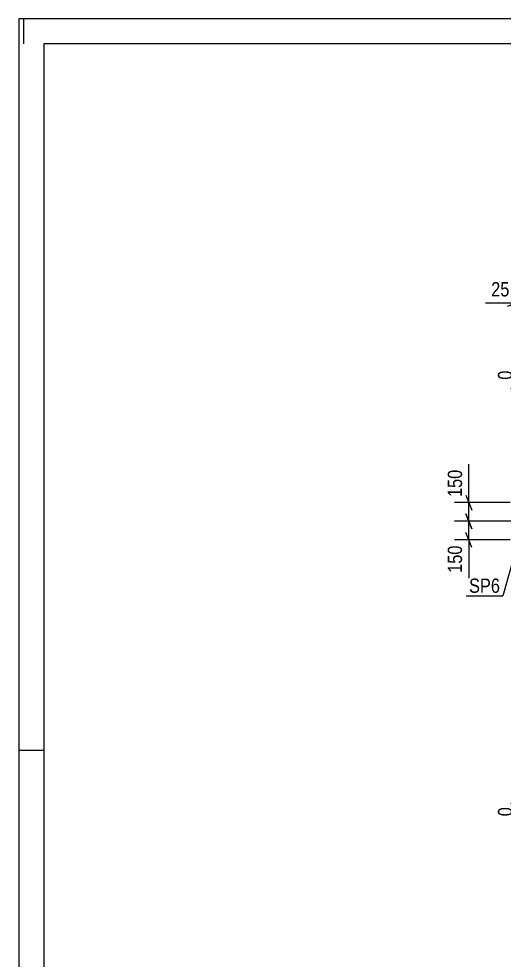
# Model space of a CAD drawing. Header units: millimetres. Extents: x -97 to 744, y -335 to 259.
# Drawn here: x -97.4 to 0, y 70 to 259.1 of the extents above; entities that cross this region are included whole.
import ezdxf

# ---------------------------------------------------------------- set-up
doc = ezdxf.new("R2010")
doc.units = ezdxf.units.MM
doc.styles.add('Arial Narrow', font='ARIALN.TTF', dxfattribs={"height": 0.2})

# ---------------------------------------------------------------- blocks, each defined once
blk = doc.blocks.new('Unknown-761646924-1133')
at = {"color": 5, "linetype": 'Continuous'}
for p, q in [((743.61, 259.06), (-97.39, 259.06)), ((-97.39, 259.06), (-97.39, -334.94)), ((-96.39, 254.06), (-96.39, 259.06)), ((738.61, 254.06), (-92.39, 254.06)), ((-92.39, 254.06), (-92.39, -329.94)), ((-92.39, 112.06), (-97.39, 112.06))]:
    blk.add_line(p, q, dxfattribs=at)
blk = doc.blocks.new('StraightDimension-761646924-4075 - 3642')
at = {"color": 7, "linetype": 'Continuous'}
for p, q in [((2.18, 164.63), (2.18, 204.8)), ((2.8, 163.13), (2.8, 204.8)), ((0.68, 201.35), (3.68, 202.55)), ((4.3, 202.55), (1.3, 201.35)), ((2.18, 201.95), (2.8, 201.95))]:
    blk.add_line(p, q, dxfattribs=at)
at = {"color": 0}
blk.add_wipeout([(1.65, 202.7), (1.65, 206.9), (-3.21, 206.9), (-3.21, 202.7)], dxfattribs=at)
at = {"color": 7, "linetype": 'Continuous'}
blk.add_line((2.18, 201.95), (-3.73, 201.95), dxfattribs=at)
blk.add_line((2.18, 201.95), (-3.73, 201.95), dxfattribs=at)
at = {"color": 3, "style": 'Arial Narrow'}
blk.add_text('25', height=2.863, dxfattribs=at).set_placement((-2.61, 203.3))
blk = doc.blocks.new('StraightDimension-761646924-4010 - 3642')
at = {"color": 7, "linetype": 'Continuous'}
for p, q in [((-7.71, 163.38), (-6.51, 160.38)), ((1.18, 161.88), (-9.96, 161.88)), ((-7.11, 158.13), (-7.11, 161.88)), ((-6.51, 156.63), (-7.71, 159.63)), ((1.8, 158.13), (-9.96, 158.13))]:
    blk.add_line(p, q, dxfattribs=at)
at = {"color": 0}
blk.add_wipeout([(-7.86, 169.09), (-12.06, 169.09), (-12.06, 162.4), (-7.86, 162.4)], dxfattribs=at)
at = {"color": 7, "linetype": 'Continuous'}
blk.add_line((-7.11, 161.88), (-7.11, 169.61), dxfattribs=at)
blk.add_line((-7.11, 161.88), (-7.11, 169.61), dxfattribs=at)
at = {"color": 3, "style": 'Arial Narrow'}
blk.add_text('150', height=2.863, rotation=90.0002, dxfattribs=at).set_placement((-8.46, 163))
blk = doc.blocks.new('StraightDimension-761646924-3935 - 3642')
at = {"color": 7, "linetype": 'Continuous'}
for p, q in [((94.46, 161.91), (94.46, 193.88)), ((2.8, 161.63), (2.8, 188.39)), ((4.3, 185.87), (1.3, 184.67)), ((92.96, 184.67), (95.96, 185.87)), ((2.8, 185.27), (94.46, 185.27))]:
    blk.add_line(p, q, dxfattribs=at)
at = {"color": 0, "linetype": 'Continuous'}
for points in [[(93.86, 194.48), (89.66, 194.48), (89.66, 185.97), (93.86, 185.97)], [(2.2, 188.99), (-2, 188.99), (-2, 185.97), (2.2, 185.97)]]:
    blk.add_wipeout(points, dxfattribs=at)
at = {"color": 0}
blk.add_wipeout([(52.89, 186.02), (52.89, 190.22), (44.38, 190.22), (44.38, 186.02)], dxfattribs=at)
at = {"color": 3, "linetype": 'Continuous', "style": 'Arial Narrow'}
for s, height, p in [('3667', 2.863, (93.26, 186.57)), ('0', 2.86, (1.6, 186.57))]:
    blk.add_text(s, height=height, rotation=90.0002, dxfattribs=at).set_placement(p)
at = {"color": 3, "style": 'Arial Narrow'}
blk.add_text('3667', height=2.863, dxfattribs=at).set_placement((44.98, 186.62))
blk = doc.blocks.new('StraightDimension-761646924-3977 - 3642')
at = {"color": 7, "linetype": 'Continuous'}
for p, q in [((2.8, 154.61), (2.8, 98.86)), ((115.93, 150.55), (115.93, 93.37)), ((4.3, 102.58), (1.3, 101.38)), ((114.43, 101.38), (117.43, 102.58)), ((2.8, 101.98), (115.93, 101.98))]:
    blk.add_line(p, q, dxfattribs=at)
at = {"color": 0}
blk.add_wipeout([(63.62, 102.73), (63.62, 106.93), (55.11, 106.93), (55.11, 102.73)], dxfattribs=at)
at = {"color": 0, "linetype": 'Continuous'}
for points in [[(2.2, 101.28), (-2, 101.28), (-2, 98.26), (2.2, 98.26)], [(115.33, 101.28), (111.13, 101.28), (111.13, 92.77), (115.33, 92.77)]]:
    blk.add_wipeout(points, dxfattribs=at)
at = {"color": 3, "style": 'Arial Narrow'}
blk.add_text('4525', height=2.863, dxfattribs=at).set_placement((55.71, 103.33))
at = {"color": 3, "linetype": 'Continuous', "style": 'Arial Narrow'}
for s, height, p in [('0', 2.86, (1.6, 98.86)), ('4525', 2.863, (114.73, 93.37))]:
    blk.add_text(s, height=height, rotation=90.0002, dxfattribs=at).set_placement(p)
blk = doc.blocks.new('StraightDimension-761646924-4019 - 3642')
at = {"color": 7, "linetype": 'Continuous'}
for p, q in [((-7.71, 159.63), (-6.51, 156.63)), ((1.8, 158.13), (-9.96, 158.13)), ((-7.11, 154.38), (-7.11, 158.13)), ((-6.51, 152.88), (-7.71, 155.88)), ((1.18, 154.38), (-9.96, 154.38))]:
    blk.add_line(p, q, dxfattribs=at)
at = {"color": 0}
blk.add_wipeout([(-7.86, 153.85), (-12.06, 153.85), (-12.06, 147.17), (-7.86, 147.17)], dxfattribs=at)
at = {"color": 7, "linetype": 'Continuous'}
blk.add_line((-7.11, 154.38), (-7.11, 146.64), dxfattribs=at)
blk.add_line((-7.11, 154.38), (-7.11, 146.64), dxfattribs=at)
at = {"color": 3, "style": 'Arial Narrow'}
blk.add_text('150', height=2.863, rotation=90.0002, dxfattribs=at).set_placement((-8.46, 147.77))
blk = doc.blocks.new('Mark-761646924-3829 - 3642')
at = {"color": 0}
blk.add_wipeout([(-0.84, 143.75), (-0.84, 146.75), (-7.05, 146.75), (-7.05, 143.75)], dxfattribs=at)
blk.add_wipeout([(-0.84, 143.75), (-0.84, 146.75), (-7.05, 146.75), (-7.05, 143.75)], dxfattribs=at)
at = {"color": 30, "linetype": 'Continuous'}
for p in [(2.46, 152.85), (-7.65, 143.15)]:
    blk.add_line(p, (-0.24, 143.15), dxfattribs=at)
at = {"color": 3, "style": 'Arial Narrow'}
blk.add_text('SP6', height=2.863, dxfattribs=at).set_placement((-7.05, 143.75))

msp = doc.modelspace()

# ---------------------------------------------------------------- block references
msp.add_blockref('Unknown-761646924-1133', (0, 0))

# ---------------------------------------------------------------- next in the draw order: block references
for name in ['StraightDimension-761646924-4075 - 3642', 'StraightDimension-761646924-3977 - 3642']:
    msp.add_blockref(name, (0, 0))

# ---------------------------------------------------------------- next in the draw order: block references
msp.add_blockref('StraightDimension-761646924-4010 - 3642', (0, 0))

# ---------------------------------------------------------------- next in the draw order: block references
for name in ['StraightDimension-761646924-3935 - 3642', 'StraightDimension-761646924-4019 - 3642']:
    msp.add_blockref(name, (0, 0))

# ---------------------------------------------------------------- next in the draw order: block references
msp.add_blockref('Mark-761646924-3829 - 3642', (0, 0))

doc.saveas('drawing.dxf')
